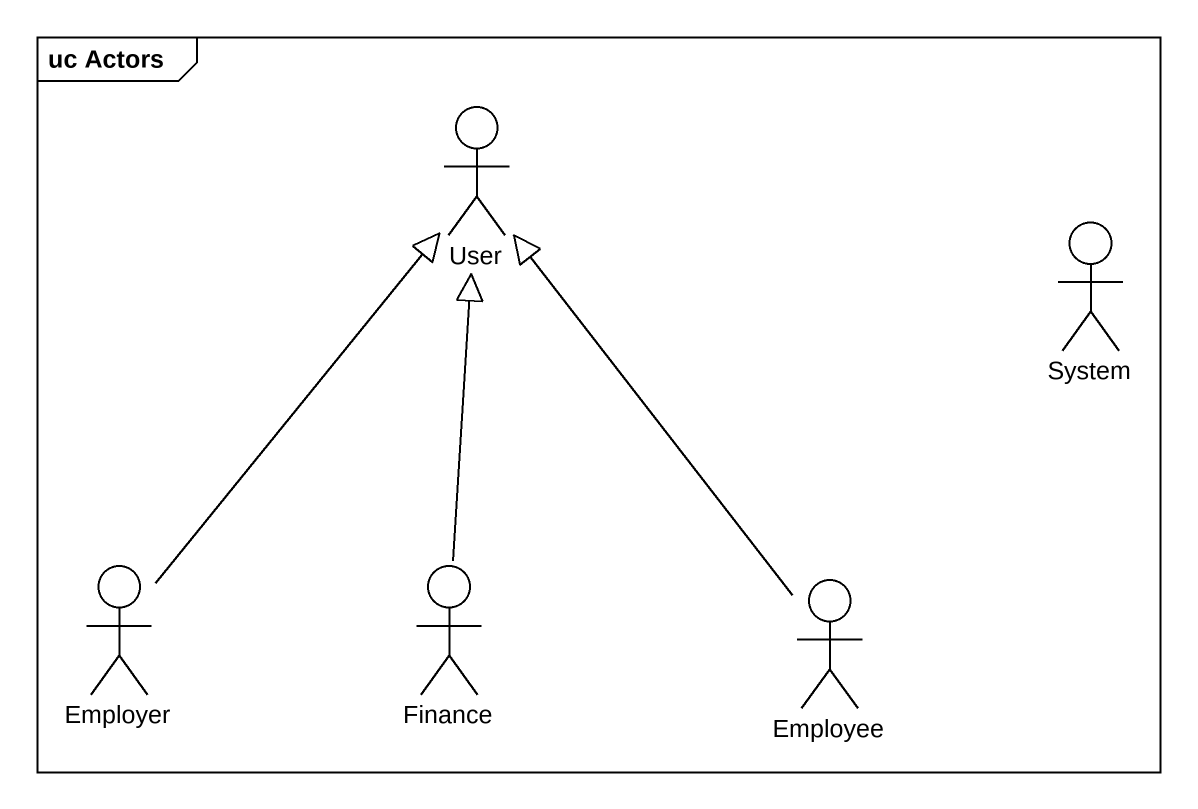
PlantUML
@startuml
mainframe uc Actors
actor User
actor System
actor Employer
actor Finance
actor Employee
Employer -up-|> User
Finance -up-|> User
Employee -up-|> User
@enduml
